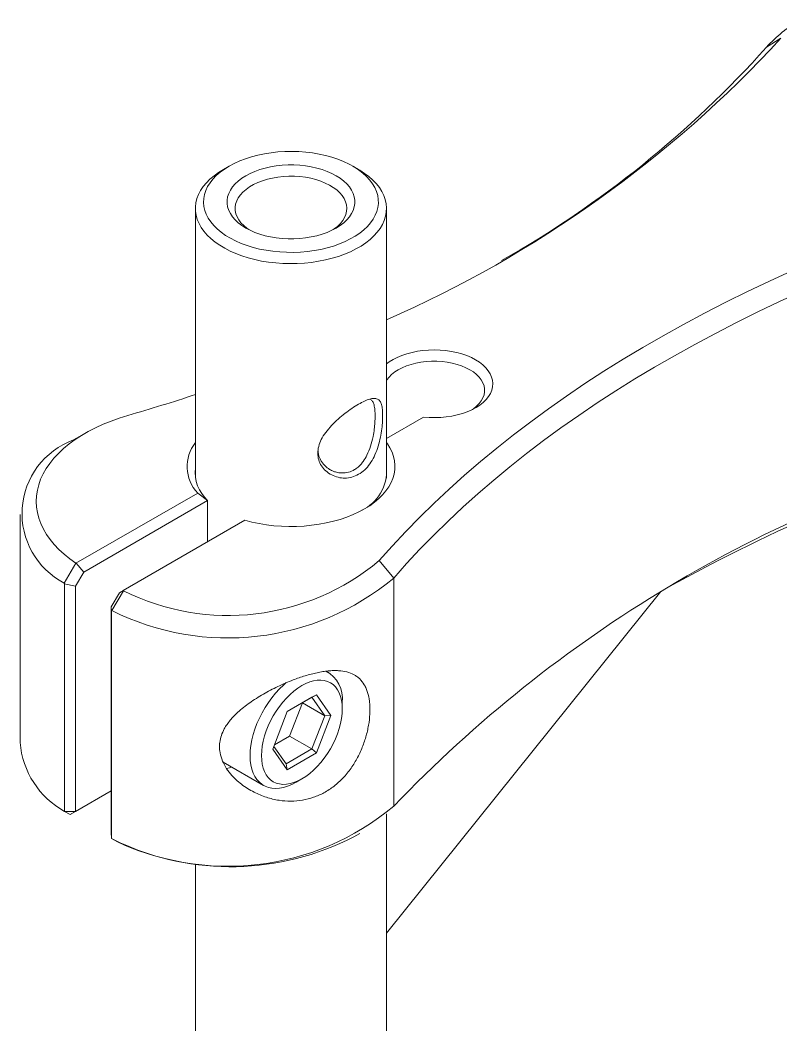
# Model space of a CAD drawing. Header units: inches. Extents: x 0.1 to 10.9, y 0.1 to 8.4.
# Drawn here: x 9.1849 to 9.5608, y 7.4149 to 7.9111 of the extents above; entities that cross this region are included whole.
import ezdxf

# ---------------------------------------------------------------- set-up
doc = ezdxf.new("R2010")
doc.units = ezdxf.units.IN
doc.header["$MEASUREMENT"] = 0

msp = doc.modelspace()

# ---------------------------------------------------------------- linework, layer by layer
at = {"color": 7, "linetype": 'Continuous', "lineweight": 18}
for p, q in [((9.5536442471, 7.8976799885), (9.5607955452, 7.9021421983)), ((9.2881747495, 7.8389784914), (9.2853458628, 7.837344879)), ((9.3521075892, 7.837344879), (9.3492787025, 7.8389784914)), ((9.271526726, 7.8180807788), (9.271526726, 7.6849232132)), ((9.365926726, 7.6849232132), (9.365926726, 7.8180807788)), ((9.3842412441, 7.7150504045), (9.365926726, 7.7044776583)), ((9.216923135, 7.7070400009), (9.2112358753, 7.7037557485)), ((9.2124896087, 7.6428417636), (9.2726377413, 7.6775645415)), ((9.2775574876, 7.6738728548), (9.2726377413, 7.6775645415)), ((9.2775574876, 7.6738728548), (9.2163271541, 7.6385253357)), ((9.2775574876, 7.6738728548), (9.2775574876, 7.6534631828)), ((9.1848861056, 7.6670235153), (9.1848861056, 7.5543408832)), ((9.2959722651, 7.6640938076), (9.2358241325, 7.6293710298)), ((9.206737901, 7.6330869403), (9.2123985363, 7.6429035294)), ((9.2163271543, 7.6385253357), (9.2125711253, 7.6429887706)), ((9.3694803445, 7.6355706213), (9.3623290465, 7.6441730645)), ((9.2163271541, 7.6385253356), (9.2122563023, 7.6314883659)), ((9.212256302, 7.6314883657), (9.206736276, 7.6327920491)), ((9.2068749384, 7.5203128152), (9.2068749384, 7.6329954473)), ((9.3694803445, 7.5228879893), (9.3694803445, 7.6355706213)), ((9.2122563021, 7.631488366), (9.2122563021, 7.5202264876)), ((9.2299339718, 7.6212832645), (9.2340048236, 7.6283202342)), ((9.2359311256, 7.6293184547), (9.2302419995, 7.6195183131)), ((9.2359922094, 7.6294680666), (9.2340048237, 7.6283202344)), ((9.5014843198, 7.6288736196), (9.365926726, 7.4602412616)), ((9.2299339717, 7.5100213862), (9.2299339717, 7.6212832646)), ((9.2300855346, 7.6193352426), (9.2299339717, 7.6212832643)), ((9.2300835117, 7.6195974231), (9.2300835117, 7.506914791)), ((9.337371002, 7.5889316248), (9.3362413996, 7.5895837305)), ((9.3169053614, 7.5696497648), (9.3312961137, 7.5779573693)), ((9.3290654035, 7.5766693423), (9.3312961137, 7.5779573693)), ((9.3312961137, 7.5779573693), (9.3384914898, 7.5677196397)), ((9.3290654035, 7.5766693423), (9.3169052287, 7.5696494228)), ((9.3180345377, 7.5575204252), (9.3244134173, 7.5739613242)), ((9.3244134173, 7.5739613242), (9.3244021761, 7.5739773184)), ((9.3244134173, 7.5739613242), (9.3354442831, 7.5675933409)), ((9.3354442831, 7.5675933409), (9.3290654035, 7.5766693423)), ((9.3440411488, 7.5709233896), (9.3440411488, 7.5741890221)), ((9.3097099853, 7.5511044308), (9.3169053614, 7.5696497648)), ((9.3290654035, 7.5511524419), (9.3354442831, 7.5675933409)), ((9.3384914898, 7.5677196397), (9.3312961137, 7.5491743057)), ((9.3354442831, 7.5675933409), (9.3384914898, 7.5677196397)), ((9.310515108, 7.5531795508), (9.3180345377, 7.5575204252)), ((9.3180345377, 7.5575204252), (9.3290654035, 7.5511524419)), ((9.3169053614, 7.5408667012), (9.3097099853, 7.5511044308)), ((9.310227557, 7.5524384182), (9.3163076444, 7.5437875444)), ((9.3163076444, 7.5437875444), (9.3290654035, 7.5511524419)), ((9.3312961137, 7.5491743057), (9.3169053614, 7.5408667012)), ((9.3290654035, 7.5511524419), (9.3312961137, 7.5491743057)), ((9.2852477491, 7.5446610378), (9.3051736188, 7.5331580781)), ((9.3169053614, 7.5408667012), (9.3163076444, 7.5437875444)), ((9.321276011, 7.534754374), (9.3241039784, 7.5363874556)), ((9.2299339717, 7.5304310582), (9.2096526705, 7.5187229122)), ((9.2122563021, 7.5202264876), (9.2299339717, 7.530431589)), ((9.2122563021, 7.5202264876), (9.2068749384, 7.5203128152)), ((9.2096526705, 7.5187229122), (9.2068749384, 7.5203128152)), ((9.2096526705, 7.5187229122), (9.2122563021, 7.5202264876)), ((9.365926726, 7.1713804558), (9.365926726, 7.5191820544)), ((9.2300835117, 7.506914791), (9.2299339717, 7.5100213862)), ((9.3498493055, 7.5078107952), (9.3526781922, 7.5094444076)), ((9.2300835117, 7.506914791), (9.2329871942, 7.5052521784)), ((9.271526726, 7.4943028182), (9.271526726, 7.1713804558))]:
    msp.add_line(p, q, dxfattribs=at)
at = {"color": 7, "linetype": 'Continuous', "lineweight": 18, "flags": 128}
for points in [[(9.2881797131, 7.8389813572), (9.2858493118, 7.8375245548), (9.2837267722, 7.8359654723), (9.2818255135, 7.8343139667), (9.2801575561, 7.8325804794), (9.2787334455, 7.83077597), (9.2775621853, 7.8289118473), (9.2766511805, 7.8269998969), (9.2760061909, 7.8250522066), (9.2756312943, 7.8230810905), (9.2755288609, 7.8210990105), (9.2756995383, 7.8191184981), (9.2761422474, 7.8171520745), (9.2768541893, 7.8152121723), (9.2778308629, 7.8133110561), (9.2790660932, 7.8114607453), (9.2805520709, 7.8096729382), (9.282279401, 7.807958938), (9.2842371629, 7.806329581), (9.2864129789, 7.8047951686), (9.2887930927, 7.8033654019), (9.2913624567, 7.8020493202), (9.2941048264, 7.8008552443), (9.2970028636, 7.7997907235), (9.3000382461, 7.7988624881), (9.3031917832, 7.7980764067), (9.3064435372, 7.797437449), (9.3097729495, 7.7969496549), (9.3131589704, 7.7966161083), (9.3165801925, 7.7964389179), (9.3200149857, 7.7964192042), (9.323441634, 7.7965570916), (9.3268384732, 7.7968517084), (9.3301840273, 7.7973011919), (9.3334571447, 7.7979027005), (9.3366371316, 7.7986524311), (9.3397038832, 7.7995456437), (9.3426380104, 7.8005766911), (9.3454209628, 7.8017390547), (9.3480351456, 7.8030253857), (9.3504640312, 7.8044275515), (9.3526922633, 7.8059366872), (9.3547057543, 7.8075432514), (9.3564917744, 7.809237087), (9.3580390316, 7.811007485), (9.3593377438, 7.8128432523), (9.3603797, 7.8147327828), (9.3611583128, 7.8166641301), (9.3616686594, 7.8186250836), (9.3619075133, 7.8206032456), (9.3618733643, 7.8225861094), (9.3615664284, 7.8245611389), (9.3609886461, 7.8265158472), (9.3601436703, 7.828437876), (9.3590368433, 7.8303150736), (9.3576751627, 7.8321355718), (9.3560672376, 7.8338878608), (9.3542232337, 7.8355608621), (9.3521548095, 7.8371439985), (9.3498750422, 7.8386272607), (9.3473983452, 7.8400012712), (9.3447403769, 7.841257343), (9.3419179421, 7.8423875349), (9.3389488848, 7.8433847013), (9.3358519766, 7.844242538), (9.332646797, 7.8449556213), (9.3293536103, 7.8455194429), (9.325993237, 7.8459304383), (9.3225869224, 7.8461860088), (9.3191562025, 7.8462845387), (9.3157227672, 7.8462254052), (9.312308324, 7.846008982), (9.30893446, 7.8456366374), (9.3056225058, 7.8451107256), (9.3023934007, 7.8444345714), (9.2992675601, 7.8436124499), (9.2962647467, 7.8426495586), (9.2934039452, 7.8415519853), (9.2907032424, 7.8403266693), (9.2881797131, 7.8389813572)], [(9.2853512859, 7.8373480102), (9.282922729, 7.8358356732), (9.2806992541, 7.8342216377), (9.2786935972, 7.8325151489), (9.2769172464, 7.8307259813), (9.2753803764, 7.8288643831), (9.2740917905, 7.8269410174), (9.2730588694, 7.8249669011), (9.2722875297, 7.8229533417), (9.2717821895, 7.8209118727), (9.2715457433, 7.8188541874), (9.2715795455, 7.8167920722), (9.2718834026, 7.8147373385), (9.2724555739, 7.8127017557), (9.2732927822, 7.8106969835), (9.274390232, 7.808734505), (9.2757416372, 7.8068255611), (9.2773392572, 7.8049810861), (9.2791739408, 7.803211645), (9.2812351791, 7.8015273729), (9.2835111657, 7.7999379172), (9.2859888638, 7.7984523821), (9.2886540814, 7.7970792768), (9.2914915524, 7.7958264661), (9.294485024, 7.7947011262), (9.2976173499, 7.7937097027), (9.3008705884, 7.7928578746), (9.3042261052, 7.792150521), (9.3076646802, 7.7915916936), (9.3111666177, 7.7911845932), (9.3147118587, 7.7909315518), (9.3182800966, 7.7908340187), (9.3218508927, 7.7908925525), (9.3254037939, 7.7911068181), (9.3289184494, 7.791475588), (9.3323747277, 7.7919967501), (9.3357528314, 7.7926673191), (9.3390334112, 7.7934834542), (9.3421976761, 7.7944404804), (9.3452275015, 7.7955329162), (9.3481055329, 7.7967545041), (9.3508152851, 7.7980982469), (9.353341237, 7.7995564479), (9.3556689201, 7.8011207546), (9.3577850017, 7.8027822067), (9.3596773609, 7.8045312877), (9.3613351587, 7.806357979), (9.3627488992, 7.8082518173), (9.3639104847, 7.8102019551), (9.3648132617, 7.8121972221), (9.3654520592, 7.8142261895), (9.3658232183, 7.8162772357), (9.3659246128, 7.8183386124), (9.3657556622, 7.8203985123), (9.3653173341, 7.8224451364), (9.3646121392, 7.8244667619), (9.3636441168, 7.826451809), (9.3624188117, 7.8283889076), (9.3609432422, 7.8302669622), (9.3592258604, 7.8320752155), (9.3572765032, 7.8338033098), (9.3551063363, 7.835441347), (9.3527277904, 7.8369799444), (9.3521075892, 7.837344879)], [(9.3410713003, 7.8084476939), (9.3389142851, 7.8073125273), (9.3365850367, 7.8062970974), (9.3341034275, 7.8054100675), (9.3314906298, 7.8046590054), (9.3287689349, 7.8040503189), (9.3259615634, 7.8035892011), (9.3230924668, 7.803279586), (9.3201861233, 7.8031241153), (9.3172673287, 7.8031241153), (9.3143609852, 7.803279586), (9.3114918886, 7.8035892011), (9.3086845171, 7.8040503189), (9.3059628223, 7.8046590054), (9.3033500245, 7.8054100675), (9.3008684153, 7.8062970974), (9.2985391669, 7.8073125273), (9.2963821517, 7.8084476939), (9.2944157725, 7.8096929122), (9.2926568058, 7.8110375587), (9.2911202585, 7.8124701612), (9.2898192398, 7.8139784972), (9.2887648495, 7.8155496983), (9.2879660835, 7.8171703593), (9.2874297564, 7.8188266535), (9.287160444, 7.8205044499), (9.287160444, 7.8221894342), (9.2874297564, 7.8238672306), (9.2879660835, 7.8255235247), (9.2887648495, 7.8271441858), (9.2898192398, 7.8287153868), (9.2911202585, 7.8302237229), (9.2926568058, 7.8316563254), (9.2944157725, 7.8330009718), (9.2963821517, 7.8342461902), (9.2985391669, 7.8353813567), (9.3008684153, 7.8363967866), (9.3033500245, 7.8372838165), (9.3059628223, 7.8380348786), (9.3086845171, 7.8386435651), (9.3114918886, 7.839104683), (9.3143609852, 7.839414298), (9.3172673287, 7.8395697687), (9.3201861233, 7.8395697687), (9.3230924668, 7.839414298), (9.3259615634, 7.839104683), (9.3287689349, 7.8386435651), (9.3314906298, 7.8380348786), (9.3341034275, 7.8372838165), (9.3365850367, 7.8363967866), (9.3389142851, 7.8353813567), (9.3410713003, 7.8342461902), (9.3430376795, 7.8330009718), (9.3447966462, 7.8316563254), (9.3463331936, 7.8302237229), (9.3476342123, 7.8287153868), (9.3486886025, 7.8271441858), (9.3494873685, 7.8255235247), (9.3500236956, 7.8238672306), (9.350293008, 7.8221894342), (9.350293008, 7.8205044499), (9.3500236956, 7.8188266535), (9.3494873685, 7.8171703593), (9.3486886025, 7.8155496983), (9.3476342123, 7.8139784972), (9.3463331936, 7.8124701612), (9.3447966462, 7.8110375587), (9.3430376795, 7.8096929122), (9.3410713003, 7.8084476939)], [(9.3395646677, 7.8076329846), (9.3400890738, 7.8079921066), (9.3417229658, 7.8092701322), (9.3431283109, 7.8106357219), (9.344291142, 7.812075304), (9.3451999025, 7.8135745711), (9.3458455607, 7.815118623), (9.3462216997, 7.8166921141), (9.3463245813, 7.8182794063), (9.346153183, 7.8198647246), (9.3457092083, 7.8214323131), (9.3449970695, 7.8229665926), (9.3440238443, 7.8244523147), (9.3427992049, 7.8258747136), (9.3413353224, 7.8272196529), (9.3396467456, 7.828473766), (9.3377502561, 7.8296245889), (9.3356647023, 7.8306606842), (9.3334108113, 7.8315717547), (9.3310109833, 7.8323487459), (9.3284890687, 7.8329839356), (9.3258701317, 7.833471011), (9.3231802002, 7.8338051314), (9.3204460081, 7.8339829761), (9.317694729, 7.8340027777), (9.3149537064, 7.8338643392), (9.3122501818, 7.8335690367), (9.3096110239, 7.8331198048), (9.307062462, 7.8325211084), (9.3046298248, 7.8317788975), (9.3023372889, 7.8309005485), (9.3002076386, 7.8298947909), (9.2982620393, 7.8287716204), (9.2965198273, 7.8275421994), (9.2949983174, 7.8262187466), (9.2937126311, 7.8248144151), (9.2926755461, 7.8233431616), (9.2918973694, 7.8218196082), (9.291385835, 7.8202588966), (9.2911460266, 7.8186765379), (9.2911803275, 7.8170882583), (9.291488397, 7.8155098429), (9.2920671732, 7.8139569785), (9.292910904, 7.8124450983), (9.2940112041, 7.810989228), (9.2953571381, 7.8096038368), (9.2969353296, 7.8083026932), (9.2978887843, 7.8076329846)], [(9.3623290465, 7.6441730645), (9.3687564863, 7.6513967313), (9.3754258315, 7.6585469433), (9.3823345642, 7.6656210009), (9.3894800763, 7.6726162335), (9.39685967, 7.6795300003), (9.4044705594, 7.6863596912), (9.4123098713, 7.6931027278), (9.4203746459, 7.6997565643), (9.4286618388, 7.7063186888), (9.4371683212, 7.712786624), (9.4458908817, 7.7191579279), (9.4548262274, 7.7254301954), (9.4639709849, 7.7316010583), (9.4733217019, 7.7376681872), (9.4828748481, 7.7436292914), (9.4926268171, 7.7494821205), (9.5025739272, 7.755224465), (9.5127124232, 7.7608541569), (9.5230384774, 7.7663690708), (9.5335481916, 7.7717671248), (9.544237598, 7.7770462809), (9.5551026612, 7.7822045462), (9.5661392792, 7.7872399732)], [(9.5710385305, 7.7770566802), (9.560123864, 7.7720768933), (9.5493788568, 7.7669756254), (9.5388075654, 7.7617548025), (9.5284139807, 7.7564163955), (9.5182020265, 7.7509624198), (9.5081755581, 7.7453949345), (9.4983383608, 7.7397160414), (9.4886941484, 7.7339278844), (9.4792465618, 7.7280326487), (9.4699991676, 7.72203256), (9.4609554572, 7.7159298833), (9.4521188446, 7.7097269227), (9.4434926659, 7.7034260199), (9.4350801778, 7.6970295536), (9.4268845561, 7.6905399388), (9.418908895, 7.6839596253), (9.4111562054, 7.6772910975), (9.4036294142, 7.6705368728), (9.396331363, 7.6636995012), (9.3892648069, 7.6567815639), (9.3824324137, 7.6497856727), (9.3758367629, 7.6427144686), (9.3694803445, 7.6355706213)], [(9.365926726, 7.7413219325), (9.3672162106, 7.7422778823), (9.3691367371, 7.743476151), (9.3712502985, 7.7445607388), (9.3735367975, 7.7455213327), (9.3759744921, 7.7463487984), (9.3785402028, 7.747035268), (9.3812095329, 7.7475742137), (9.3839571, 7.7479605109), (9.3867567783, 7.7481904864), (9.3895819462, 7.7482619534), (9.3924057396, 7.7481742323), (9.3952013076, 7.7479281573), (9.3979420679, 7.7475260682), (9.4006019591, 7.7469717884), (9.4031556888, 7.7462705884), (9.4055789741, 7.7454291359), (9.4078487724, 7.7444554319), (9.4099435008, 7.7433587353), (9.4118432408, 7.7421494744), (9.4135299283, 7.7408391477), (9.4149875248, 7.7394402149), (9.4162021704, 7.7379659781), (9.4171623152, 7.7364304556), (9.4178588294, 7.7348482484), (9.4182850901, 7.7332344013), (9.4184370439, 7.7316042601), (9.418313246, 7.7299733254), (9.4179148736, 7.7283571055), (9.4172457147, 7.7267709687), (9.4163121321, 7.7252299973), (9.4151230032, 7.723748844), (9.4136896351, 7.7223415929), (9.4120256575, 7.7210216251), (9.4101468927, 7.7198014921), (9.4080712056, 7.7186927957), (9.4058183334, 7.7177060784), (9.4034096983, 7.7168507227), (9.4008682034, 7.716134862), (9.3982180154, 7.7155653032), (9.3954843343, 7.7151474621), (9.3926931542, 7.714885312), (9.3898710158, 7.7147813456), (9.3870447543, 7.7148365514), (9.3842412441, 7.7150504045), (9.3842412441, 7.7150504045)], [(9.4084272924, 7.7188680176), (9.4088660532, 7.7191721813), (9.4104041683, 7.7203943189), (9.4117125672, 7.7217025761), (9.4127769148, 7.7230826191), (9.4135855498, 7.7245193281), (9.4141296126, 7.7259969621), (9.4144031425, 7.7274993319), (9.4144031425, 7.7290099771), (9.4141296126, 7.7305123468), (9.4135855498, 7.7319899808), (9.4127769148, 7.7334266898), (9.4117125672, 7.7348067329), (9.4104041683, 7.73611499), (9.4088660532, 7.7373371277), (9.4071150737, 7.7384597559), (9.4051704139, 7.7394705748), (9.40305338, 7.7403585098), (9.4007871666, 7.7411138324), (9.3983966029, 7.7417282672), (9.3959078803, 7.7421950822), (9.3933482658, 7.742509163), (9.390745803, 7.7426670685), (9.3881290052, 7.7426670685), (9.3855265425, 7.742509163), (9.382966928, 7.7421950822), (9.3804782054, 7.7417282672), (9.3780876416, 7.7411138324), (9.3758214282, 7.7403585098), (9.3737043943, 7.7394705748), (9.3717597346, 7.7384597559), (9.3700087551, 7.7373371277), (9.3684706399, 7.73611499), (9.367162241, 7.7348067329), (9.3660978935, 7.7334266898), (9.365926726, 7.7331615326)], [(9.2381302632, 7.7158714959), (9.2339148127, 7.7145609629), (9.2298390426, 7.7131106342), (9.2259168481, 7.7115254542), (9.2221616008, 7.7098108273), (9.2185861032, 7.707972599), (9.215202545, 7.7060170363), (9.2120224615, 7.703950806), (9.2090566943, 7.7017809524), (9.2063153544, 7.6995148731), (9.2038077876, 7.6971602936), (9.2015425428, 7.6947252412), (9.1995273427, 7.6922180175), (9.1977690577, 7.6896471703), (9.196273682, 7.6870214641), (9.1950463137, 7.6843498506), (9.1940911373, 7.6816414379), (9.1934114091, 7.6789054596), (9.1930094465, 7.6761512432), (9.1928866199, 7.6733881785), (9.193043348, 7.6706256854), (9.1934790965, 7.6678731819), (9.1941923798, 7.6651400518), (9.1951807661, 7.6624356131), (9.196440886, 7.6597690857), (9.1979684432, 7.6571495605), (9.1997582301, 7.654585968), (9.2018041448, 7.652087048), (9.2040992124, 7.64966132), (9.2066356084, 7.6473170539), (9.2094046857, 7.6450622416), (9.212397004, 7.6429045705)], [(9.365926726, 7.7024481816), (9.3663559714, 7.7018558902), (9.3676413014, 7.699815789), (9.3686648212, 7.6977268987), (9.3694210526, 7.6956003999), (9.3699059478, 7.6934476744), (9.3701169115, 7.6912802444), (9.3700528145, 7.689109711), (9.369714, 7.6869476916), (9.3691022813, 7.6848057583), (9.3682209327, 7.6826953755), (9.3670746715, 7.6806278388), (9.3656696329, 7.6786142146), (9.3640133372, 7.6766652804), (9.3621146496, 7.6747914679), (9.3599837326, 7.6730028063), (9.3576319918, 7.6713088694), (9.3550720146, 7.6697187237), (9.3523175029, 7.6682408802), (9.3493832001, 7.6668832492), (9.3462848117, 7.665653097), (9.3430389214, 7.664557008), (9.3396629027, 7.6636008488), (9.3361748252, 7.6627897373), (9.3325933586, 7.6621280148), (9.3289376723, 7.661619223), (9.3252273329, 7.6612660854), (9.3214821997, 7.6610704919), (9.3177223182, 7.6610334895), (9.3139678126, 7.6611552763), (9.3102387786, 7.6614352003), (9.3065551754, 7.6618717634), (9.3029367192, 7.6624626288), (9.2994027775, 7.6632046341), (9.2959722651, 7.6640938076)], [(9.3164090651, 7.5839232171), (9.315041322, 7.5827366889), (9.3130472573, 7.5808137619), (9.3111233658, 7.5787221735), (9.3092860616, 7.5764797684), (9.3075510198, 7.574105678), (9.3059330432, 7.5716201573), (9.3044459358, 7.5690444118), (9.3031023852, 7.5664004169), (9.3019138539, 7.5637107301), (9.3008904821, 7.560998299), (9.300041001, 7.5582862651), (9.2993726578, 7.5555977665), (9.2988911548, 7.5529557405), (9.2986005999, 7.550382728), (9.2985034721, 7.5479006809), (9.2986005999, 7.5455307752), (9.2988911548, 7.5432932302), (9.2993726578, 7.5412071357), (9.300041001, 7.5392902897), (9.3008904821, 7.5375590459), (9.3019138539, 7.5360281747), (9.3031023852, 7.5347107369), (9.3044459358, 7.5336179726), (9.3059330432, 7.5327592047), (9.3075510198, 7.53214176), (9.3092860616, 7.5317709062), (9.3111233658, 7.5316498075), (9.3130472573, 7.5317794969), (9.315041322, 7.5321588679), (9.3170885473, 7.532784684), (9.3191714671, 7.5336516059), (9.3212723104, 7.5347522373), (9.321276011, 7.534754374)], [(9.3440411488, 7.5709233896), (9.3439451302, 7.5731249462), (9.3436579994, 7.5751944399), (9.3431825214, 7.5771119404), (9.3425232753, 7.5788589812), (9.3416866102, 7.5804187373), (9.3406805835, 7.5817761873), (9.3395148839, 7.5829182583), (9.3382007375, 7.5838339516), (9.3367508005, 7.5845144484), (9.3351790365, 7.5849531953), (9.3335005823, 7.5851459668), (9.3317316026, 7.5850909065), (9.3298891334, 7.5847885447), (9.3279909188, 7.5842417932), (9.3260552396, 7.5834559175), (9.3241007375, 7.5824384861), (9.3221462355, 7.5811992974), (9.3202105563, 7.5797502855), (9.3183123417, 7.5781054051), (9.3164698725, 7.5762804973), (9.3147008928, 7.574293137), (9.3130224386, 7.5721624636), (9.3114506746, 7.5699089966), (9.3100007375, 7.5675544381), (9.3086865912, 7.5651214638), (9.3075208915, 7.5626335046), (9.3065148649, 7.5601145209), (9.3056781997, 7.5575887718), (9.3050189537, 7.5550805818), (9.3045434757, 7.552614106), (9.3042563448, 7.5502130981), (9.3041603263, 7.5479006809), (9.3042563448, 7.5456991243), (9.3045434757, 7.5436296306), (9.3050189537, 7.5417121301), (9.3056781997, 7.5399650893), (9.3065148649, 7.5384053332), (9.3075208915, 7.5370478832), (9.3086865912, 7.5359058122), (9.3100007375, 7.5349901189), (9.3114506746, 7.5343096221), (9.3130224386, 7.5338708752), (9.3147008928, 7.5336781037), (9.3164698725, 7.533733164), (9.3183123417, 7.5340355258), (9.3202105563, 7.5345822773), (9.3221462355, 7.535368153), (9.3241007375, 7.5363855843), (9.3260552396, 7.537624773), (9.3279909188, 7.539073785), (9.3298891334, 7.5407186654), (9.3317316026, 7.5425435732), (9.3335005823, 7.5445309334), (9.3351790365, 7.5466616069), (9.3367508005, 7.5489150739), (9.3382007375, 7.5512696324), (9.3395148839, 7.5537026067), (9.3406805835, 7.5561905659), (9.3416866102, 7.5587095496), (9.3425232753, 7.5612352987), (9.3431825214, 7.5637434887), (9.3436579994, 7.5662099645), (9.3439451302, 7.5686109724), (9.3440411488, 7.5709233896)], [(9.2868567903, 7.541541317), (9.2883346727, 7.5418163932), (9.2896114191, 7.5421419447)]]:
    msp.add_lwpolyline(points, dxfattribs=at)
at = {"color": 7, "linetype": 'Continuous', "lineweight": 18}
for centre, radius, start, end in [((9.6025904697, 7.8537273576), 0.0657842418984681, 119.2504915258, 138.0768586538), ((9.1325969364, 8.2963404287), 0.5820191520466919, 293.6342724494, 317.3674329844), ((9.1663586247, 8.2449292329), 0.5201655419761156, 299.536272957, 318.1198626274), ((8.9644384071, 8.6619377971), 0.984859725196196, 286.1348699814, 288.1682949031), ((9.2245335684, 7.6674318154), 0.0386814713343696, 110.1070426099, 242.6092381846), ((9.286338748, 7.6906428924), 0.0189409833180429, 141.4448999932, 223.6680368175), ((9.8404807291, 7.0718677504), 0.6521200948947398, 105.6610820597, 136.2414026854), ((9.905184169, 6.9160133445), 0.8192458929497018, 107.6775199823, 119.3988137549), ((9.2900376441, 7.6877233674), 0.0186437926170842, 173.155374456, 227.9792196177), ((9.3441052164, 7.6885962042), 0.0218631721970637, 295.7575043422, 3.5377183589), ((9.2877950581, 7.733195548), 0.116104771615895, 243.4678823898, 309.9377215192), ((9.2875835908, 7.7340399544), 0.1280753209408916, 243.383347829, 309.7502317733), ((9.3288802736, 7.5760742025), 0.015277632070587, 352.9119328201, 62.4624479389), ((9.2277134582, 7.5578971946), 0.0429747540424653, 184.7468547875, 240.9939851943), ((9.2876240756, 7.6210020037), 0.1277764007236406, 243.2356351144, 309.8381551262), ((9.288797065, 7.6262513262), 0.1332498984398999, 245.238871201, 297.2696326916)]:
    msp.add_arc(centre, radius, start, end, dxfattribs=at)
for points, knots in [([(9.35210216607838, 7.721407309782276), (9.353131044661627, 7.721974994677136), (9.3551625028651, 7.723095853984958), (9.357719241279252, 7.724076001197369), (9.359842055319604, 7.724415703333791), (9.361507848456721, 7.724052453628161), (9.362735177481179, 7.723086412739348), (9.363523406573869, 7.721383848581159), (9.363942417307207, 7.718938343535464), (9.364066427234205, 7.715817328306355), (9.363946890948116, 7.712204406642451), (9.363531983568613, 7.708195345661543), (9.362748042061659, 7.703913130228007), (9.36152645376104, 7.699585183956376), (9.359865263545522, 7.695462383529298), (9.357752114258304, 7.691848658799117), (9.355182050439034, 7.688889170931691), (9.352183442329567, 7.686659488776391), (9.348844352454696, 7.685248120617564), (9.345386959473728, 7.684784696066572), (9.341970357259088, 7.68517787002871), (9.33874659976799, 7.68642387824569), (9.335876339987385, 7.688341514116556), (9.333639381026606, 7.690876452519207), (9.332279545253638, 7.693866092235616), (9.331844730977457, 7.697167331457387), (9.332262493346244, 7.700611078415109), (9.333613665914289, 7.704085303332426), (9.335846144356498, 7.707540142840911), (9.338754925416428, 7.710903814235081), (9.342010098273652, 7.714118573490397), (9.345419723563232, 7.716979090236251), (9.348867214545274, 7.719466989759886), (9.351014874957073, 7.720755153880943), (9.35210216607838, 7.721407309782276)], [0, 0, 0, 0, 0.0320224061946399, 0.0632262939653462, 0.094708990745463, 0.127539928794414, 0.16058513794147, 0.1910411467354829, 0.220272684607182, 0.2498157427357115, 0.2793303403733228, 0.3085628494606195, 0.3390532047030851, 0.3721653506196594, 0.4050239328289584, 0.436520116307174, 0.4677351260890104, 0.4997786099389305, 0.5319603822915668, 0.5641965313870319, 0.5956228721225154, 0.627361695746104, 0.6604598619914304, 0.6909589056509692, 0.7202260836074302, 0.7498010847836405, 0.7793230544995063, 0.8085746578115542, 0.8391076375689552, 0.8722934991168052, 0.9052319029780888, 0.9367703093624409, 0.9679888492354095, 1, 1, 1, 1]), ([(9.33212411920571, 7.69828204326813), (9.332174066353575, 7.697714401018906), (9.33231840456214, 7.696074017756627), (9.33310002580714, 7.694334003716355), (9.333921301596185, 7.692972202935328), (9.334419859879361, 7.692271827791487), (9.334983605963352, 7.691588762616401), (9.33604829557013, 7.690481463896672), (9.337627363701658, 7.689264671344556), (9.339719439400833, 7.688254759587328), (9.341513957084798, 7.687739810173556), (9.342839959740017, 7.687535240731191), (9.343563456208097, 7.687476704473458), (9.343839634040176, 7.687462118512188), (9.343894371106824, 7.687459561864583), (9.343905478131136, 7.687459080840647), (9.343907857956761, 7.687458984549342), (9.343911732179663, 7.687458860802659), (9.344993525464568, 7.687439373651694), (9.347141107176414, 7.687687040546398), (9.349814231422176, 7.688820345031429), (9.351800074915934, 7.690233421526268), (9.353214625026716, 7.691616299289876), (9.35472892943493, 7.693540193005495), (9.356479290002552, 7.696476842224983), (9.358157887470396, 7.700647377528449), (9.359307711610807, 7.705118777708336), (9.359869943070365, 7.708730458039167), (9.360106735404432, 7.711384974094992), (9.360238922999049, 7.713498872337569), (9.360316868355774, 7.715998077093869), (9.360241364243175, 7.718175314097071), (9.360023789688393, 7.719918722654364), (9.359715107742314, 7.721409445116644), (9.359120725839228, 7.722888487384741), (9.358364423972352, 7.723490174510255), (9.357984927735563, 7.723792088348971)], [0, 0, 0, 0, 0.0268570208945659, 0.0776119247823899, 0.091390216731217, 0.1056036246886067, 0.1202555417223953, 0.1354869148930148, 0.1819845591609105, 0.2200705407705262, 0.2527251975261967, 0.2748094770061401, 0.2854931779563143, 0.2875977095435917, 0.2880210061339452, 0.288109935478961, 0.2881302241185072, 0.288135504287015, 0.2882985559020698, 0.3418110887730688, 0.3926680142534669, 0.4253920175182714, 0.4532253031331967, 0.4806626765339441, 0.5314129343829754, 0.5937689384833251, 0.6559635557943473, 0.7066508893227655, 0.7341018485510636, 0.7619235916280768, 0.7944926468623171, 0.8451844598321259, 0.8715674536951675, 0.8986907041406202, 0.949165143953463, 1, 1, 1, 1]), ([(9.352667851503329, 7.585785003006907), (9.353485161039885, 7.584864683136034), (9.354723397156139, 7.583470384829639), (9.355902962534632, 7.581085633843376), (9.356866671305784, 7.578481237190033), (9.357476566373922, 7.575520745775902), (9.357742766789325, 7.572276518630049), (9.357775934120834, 7.568860013083634), (9.357465677100379, 7.565216013969331), (9.356811143044046, 7.561439734110498), (9.355921469733945, 7.55759894971905), (9.354678991090701, 7.553703166500004), (9.353083398664326, 7.549865927223879), (9.35169984231313, 7.547027375963109), (9.350152977094838, 7.544297232884665), (9.348435355628203, 7.541669374789011), (9.346525738907532, 7.539145401580381), (9.343813413767226, 7.536055634072326), (9.340816181191117, 7.533326835791232), (9.337600265777874, 7.531032257142099), (9.334269989548979, 7.52904845910784), (9.329897873524871, 7.527130345955445), (9.324392869067466, 7.525730353597035), (9.318647477876398, 7.525240552478085), (9.313701994865706, 7.525607623590001), (9.30966757022965, 7.526388916482097), (9.306522040810766, 7.527267248912452), (9.303440055347775, 7.528400725272817), (9.300327921410558, 7.529835496019812), (9.297245688795183, 7.531584869463334), (9.294213558316356, 7.533690489152804), (9.29138895502581, 7.536088533794683), (9.288677417866115, 7.538942897528722), (9.28624344894688, 7.542298357415957), (9.284364669300569, 7.546147548247755), (9.283517132174, 7.549565633627236), (9.283348434053954, 7.552331723519877), (9.28351541205387, 7.554888910467573), (9.284222693395023, 7.557866959773412), (9.285544109452276, 7.560801863262334), (9.287091919256381, 7.563282488994981), (9.289207905114358, 7.566061724863733), (9.291939281362945, 7.568879422989486), (9.295258648627735, 7.571702127566149), (9.298322512375853, 7.573993354532924), (9.301596975915963, 7.576181722903703), (9.30503417980065, 7.57825274920601), (9.308571095273459, 7.58018972944082), (9.312217091615254, 7.582008316462176), (9.315971170711084, 7.583707298262569), (9.32049932815529, 7.585548163333669), (9.32477909278289, 7.587031544496525), (9.328718194699174, 7.588153596329578), (9.331631163840507, 7.588849133302628), (9.334438186132267, 7.589375480150229), (9.337153603586122, 7.589730592773857), (9.339775807432748, 7.589897696986561), (9.342935885843465, 7.589850292461218), (9.346448372201994, 7.589328067734228), (9.34935747470206, 7.588194401987478), (9.351376775352488, 7.586933833378052), (9.352236578277973, 7.586168760215363), (9.352667851503329, 7.585785003006907)], [0, 0, 0, 0, 0.0250822932222799, 0.0380000476651366, 0.0509178209940418, 0.0759990159596916, 0.0889158222042025, 0.1018326108282882, 0.1268835209895767, 0.1397836515524042, 0.1526838137978621, 0.1777526960007914, 0.190663547830799, 0.2035741833676615, 0.2160846013359821, 0.2285947177805163, 0.2414914722489886, 0.2543879077232499, 0.2786120597855199, 0.2911034613395925, 0.3035951355321981, 0.3273379740606197, 0.3517042117482847, 0.3768026088462359, 0.4024694220111304, 0.4167604015040778, 0.4310522169272143, 0.4456613272843229, 0.4602706732484247, 0.4765681393078617, 0.4928642528462178, 0.5096840544180746, 0.5264984066677735, 0.5464709348119253, 0.5669071633928486, 0.5869196159877709, 0.5973415891623286, 0.6077635786557298, 0.624863618704847, 0.6424080389360701, 0.6543985918132306, 0.6663921054517764, 0.6910290174085951, 0.707139080569351, 0.7232512604289016, 0.7398240679647623, 0.75639692367795, 0.7726479454302531, 0.7888977276587972, 0.8056613789408192, 0.8224226347453941, 0.8483298959898626, 0.8616548968935238, 0.8749788782635856, 0.8879568193118798, 0.9009341777456294, 0.9143569183890796, 0.9277795159896439, 0.9517194278608397, 0.9763555510920586, 0.9881400522840289, 1, 1, 1, 1])]:
    msp.add_open_spline(points, degree=3, knots=knots, dxfattribs=at)

doc.saveas('drawing.dxf')
